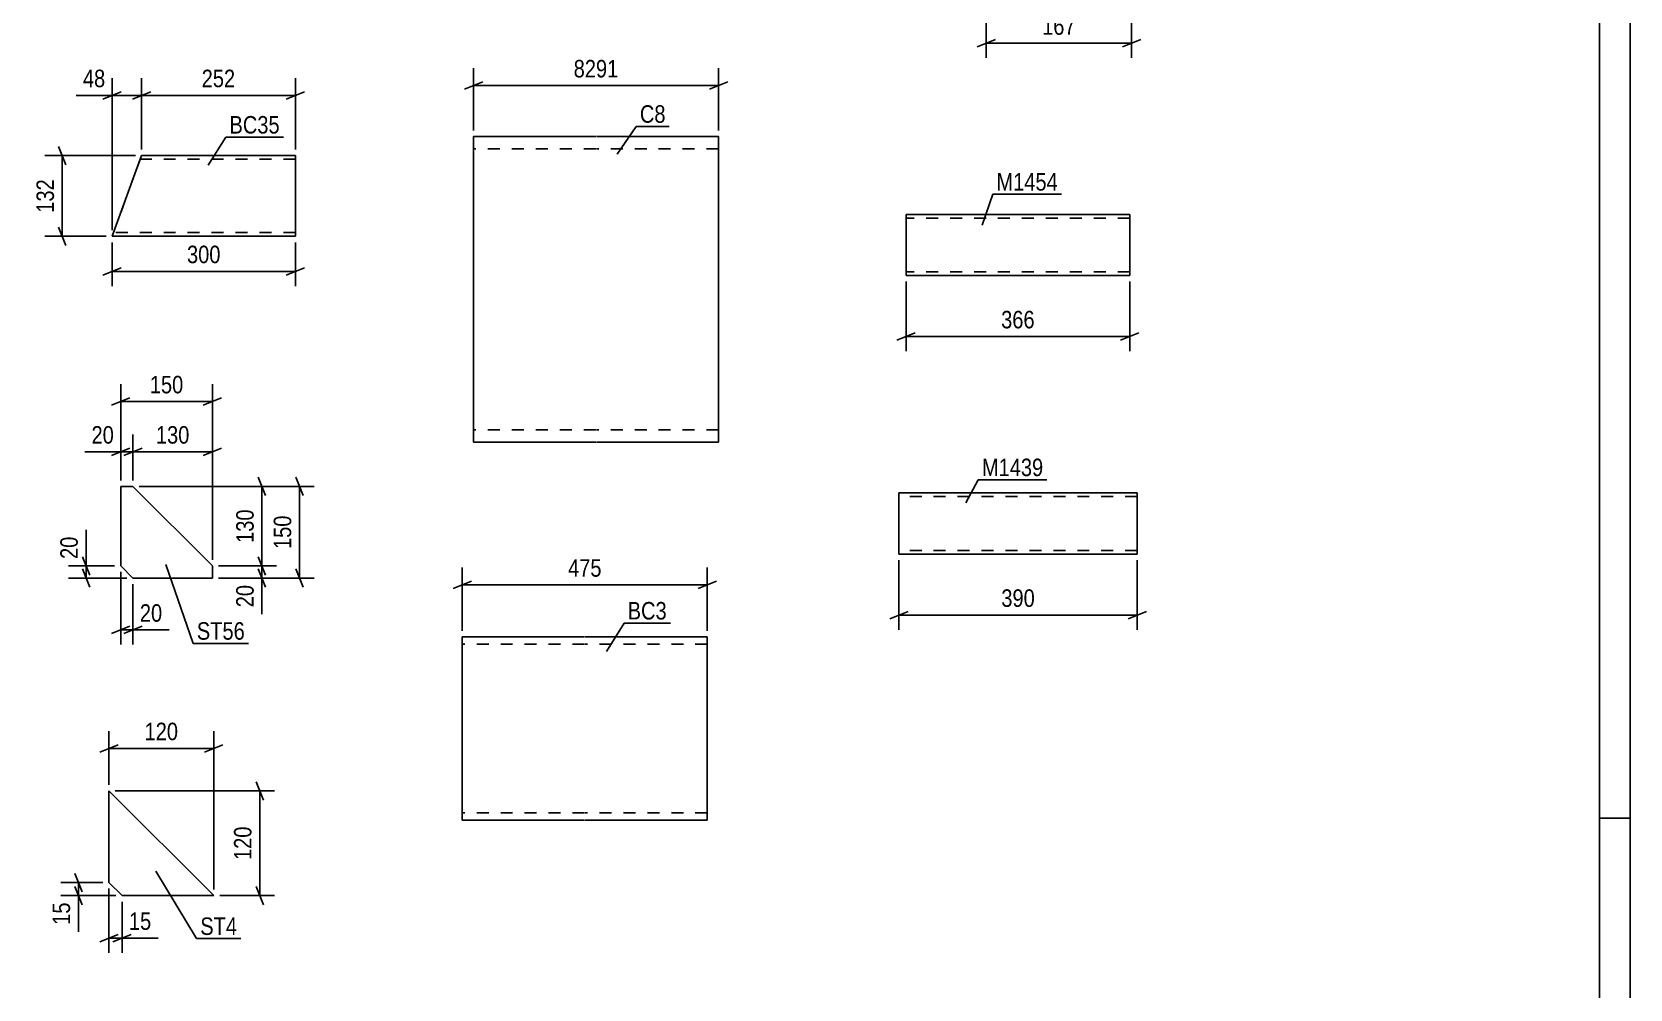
# Model space of a CAD drawing. Header units: millimetres. Extents: x 0 to 841, y 0 to 594.
# Drawn here: x 579.4 to 841, y 270 to 426.7 of the extents above; entities that cross this region are included whole.
import ezdxf

# ---------------------------------------------------------------- set-up
doc = ezdxf.new("R2010")
doc.units = ezdxf.units.MM
doc.linetypes.add('DXK_LINE_DOT2', pattern=[3.9198, 1.9599, -1.9599])
doc.styles.add('Arial Narrow', font='ARIALN.TTF', dxfattribs={"height": 0.2})

# ---------------------------------------------------------------- blocks, each defined once
blk = doc.blocks.new('Unknown-682043673-6781')
at = {"color": 5, "linetype": 'Continuous'}
for p, q in [((841, 0), (841, 594)), ((836, 5), (836, 589)), ((841, 298), (836, 298))]:
    blk.add_line(p, q, dxfattribs=at)
blk = doc.blocks.new('Part-682043673-54047 - 54046')
at = {"color": 2, "linetype": 'Continuous'}
for p, q in [((759.1, 396.82), (722.5, 396.82)), ((722.5, 396.82), (722.5, 386.91)), ((759.1, 388.02), (759.1, 396.82)), ((759.1, 386.82), (759.1, 388.02)), ((722.5, 386.91), (722.5, 386.82)), ((722.5, 386.82), (759.1, 386.82))]:
    blk.add_line(p, q, dxfattribs=at)
at = {"color": 7, "linetype": 'DXK_LINE_DOT2'}
for p, q in [((759.1, 396.22), (722.5, 396.22)), ((759.1, 396.22), (759.1, 396.18)), ((759.1, 396.18), (759.1, 396.22)), ((759.1, 396.08), (759.1, 396.18)), ((759.1, 396.18), (759.1, 396.08)), ((722.5, 387.42), (722.5, 387.47)), ((759.1, 387.42), (722.5, 387.42)), ((759.1, 387.47), (759.1, 387.79)), ((759.1, 387.42), (759.1, 387.47))]:
    blk.add_line(p, q, dxfattribs=at)
blk = doc.blocks.new('Part-682043673-35526 - 35525')
at = {"color": 2, "linetype": 'Continuous'}
for p, q in [((649.86, 327.66), (649.86, 325.26)), ((669.86, 327.66), (649.86, 327.66)), ((689.96, 327.66), (669.96, 327.66)), ((689.96, 325.26), (689.96, 327.66)), ((649.86, 297.66), (649.86, 325.26)), ((689.96, 297.66), (689.96, 325.26)), ((669.86, 297.66), (649.86, 297.66)), ((689.96, 297.66), (669.96, 297.66))]:
    blk.add_line(p, q, dxfattribs=at)
at = {"color": 7, "linetype": 'DXK_LINE_DOT2'}
for p, q in [((689.96, 325.26), (689.96, 327.47)), ((669.86, 326.46), (649.86, 326.46)), ((689.96, 326.46), (669.96, 326.46)), ((649.86, 298.86), (649.86, 298.95)), ((669.86, 298.86), (649.86, 298.86)), ((689.96, 298.86), (669.96, 298.86)), ((689.96, 298.86), (689.96, 298.95))]:
    blk.add_line(p, q, dxfattribs=at)
blk = doc.blocks.new('Part-682043673-39034 - 39033')
at = {"color": 7, "linetype": 'DXK_LINE_DOT2'}
for p, q in [((597.35, 406.44), (592.54, 393.24)), ((597, 405.47), (597.07, 405.66)), ((597.07, 405.66), (597.08, 405.7)), ((597.08, 405.7), (597.11, 405.79)), ((597.11, 405.79), (597.13, 405.84)), ((622.54, 405.84), (597.13, 405.84)), ((622.54, 406.44), (622.54, 406.09)), ((622.54, 393.84), (592.76, 393.84))]:
    blk.add_line(p, q, dxfattribs=at)
at = {"color": 2, "linetype": 'Continuous'}
for p, q in [((597.35, 406.44), (596.91, 405.24)), ((597.35, 406.44), (597.35, 406.44)), ((597.35, 406.44), (622.54, 406.44)), ((622.54, 393.24), (622.54, 406.44)), ((592.54, 393.24), (596.91, 405.24)), ((592.54, 393.24), (622.54, 393.24))]:
    blk.add_line(p, q, dxfattribs=at)
blk = doc.blocks.new('Part-682043673-35601 - 35600')
at = {"color": 2, "linetype": 'Continuous'}
for p, q in [((592.02, 302.45), (592.02, 287.45)), ((609.17, 285.31), (592.02, 302.45)), ((594.17, 285.31), (592.02, 287.45)), ((609.17, 285.31), (594.17, 285.31))]:
    blk.add_line(p, q, dxfattribs=at)
blk = doc.blocks.new('Part-682043673-35679 - 35678')
at = {"color": 2, "linetype": 'Continuous'}
for p, q in [((595.95, 352.29), (593.95, 352.29)), ((593.95, 352.29), (593.95, 339.29)), ((608.95, 339.29), (595.95, 352.29)), ((593.95, 339.29), (595.95, 337.29)), ((608.95, 337.29), (608.95, 339.29)), ((595.95, 337.29), (608.95, 337.29))]:
    blk.add_line(p, q, dxfattribs=at)
blk = doc.blocks.new('Part-682043673-35700 - 35699')
at = {"color": 2, "linetype": 'Continuous'}
for p, q in [((651.7, 409.56), (651.7, 409.56)), ((671.7, 409.56), (651.7, 409.56)), ((651.7, 409.25), (651.7, 409.56)), ((651.7, 409.56), (651.7, 409.25)), ((651.7, 408.39), (651.7, 409.25)), ((651.7, 409.25), (651.7, 408.39)), ((651.7, 407.09), (651.7, 408.39)), ((651.7, 408.39), (651.7, 407.56)), ((691.8, 409.56), (671.8, 409.56)), ((691.8, 409.56), (691.8, 359.56)), ((651.7, 407.56), (651.7, 407.56)), ((651.7, 407.56), (651.7, 407.56)), ((651.7, 407.41), (651.7, 407.56)), ((651.7, 406.97), (651.7, 407.41)), ((651.7, 405.56), (651.7, 407.09)), ((651.7, 406.32), (651.7, 406.97)), ((651.7, 406.32), (651.7, 362.79)), ((651.7, 363.56), (651.7, 405.56)), ((651.7, 362.03), (651.7, 363.56)), ((651.7, 362.14), (651.7, 362.79)), ((651.7, 361.71), (651.7, 362.14)), ((651.7, 360.73), (651.7, 362.03)), ((651.7, 361.56), (651.7, 361.71)), ((651.7, 361.56), (651.7, 361.56)), ((651.7, 361.56), (651.7, 361.56)), ((651.7, 360.73), (651.7, 361.56)), ((651.7, 360.73), (651.7, 359.86)), ((651.7, 359.86), (651.7, 360.73)), ((651.7, 359.86), (651.7, 359.56)), ((651.7, 359.56), (651.7, 359.86)), ((651.7, 359.56), (651.7, 359.56)), ((651.7, 359.56), (651.7, 359.56)), ((671.7, 359.56), (651.7, 359.56)), ((691.8, 359.56), (671.8, 359.56))]:
    blk.add_line(p, q, dxfattribs=at)
at = {"color": 7, "linetype": 'DXK_LINE_DOT2'}
for p, q in [((671.7, 407.56), (651.7, 407.56)), ((651.7, 407.56), (651.7, 407.41)), ((651.7, 407.56), (651.7, 407.09)), ((651.7, 407.41), (651.7, 406.97)), ((651.7, 407.09), (651.7, 362.79)), ((651.7, 406.97), (651.7, 406.32)), ((651.7, 406.32), (651.7, 362.79)), ((691.8, 407.56), (671.8, 407.56)), ((651.7, 362.79), (651.7, 362.14)), ((651.7, 361.71), (651.7, 362.79)), ((651.7, 362.14), (651.7, 361.71)), ((651.7, 361.71), (651.7, 361.56)), ((651.7, 361.56), (651.7, 361.71)), ((671.7, 361.56), (651.7, 361.56)), ((691.8, 361.56), (671.8, 361.56))]:
    blk.add_line(p, q, dxfattribs=at)
blk = doc.blocks.new('Part-682043673-54065 - 54064')
at = {"color": 2, "linetype": 'Continuous'}
for p, q in [((721.33, 351.23), (721.33, 350.03)), ((760.33, 351.23), (721.33, 351.23)), ((760.33, 351.23), (760.33, 351.14)), ((760.33, 351.14), (760.33, 350.03)), ((721.33, 341.97), (721.33, 350.03)), ((760.33, 341.23), (760.33, 350.03)), ((721.33, 341.32), (721.33, 341.97)), ((721.33, 341.23), (721.33, 341.32)), ((760.33, 341.23), (721.33, 341.23))]:
    blk.add_line(p, q, dxfattribs=at)
at = {"color": 7, "linetype": 'DXK_LINE_DOT2'}
for p, q in [((760.33, 350.63), (721.33, 350.63)), ((760.33, 351.23), (760.33, 351.23)), ((760.33, 350.03), (760.33, 350.88)), ((721.33, 341.97), (721.33, 341.58)), ((721.33, 341.83), (721.33, 341.87)), ((760.33, 341.83), (721.33, 341.83)), ((721.33, 341.23), (721.33, 341.23)), ((760.33, 341.83), (760.33, 341.87))]:
    blk.add_line(p, q, dxfattribs=at)
blk = doc.blocks.new('StraightDimension-682043673-54183 - 54046')
at = {"color": 7, "linetype": 'Continuous'}
for p, q in [((722.5, 385.82), (722.5, 374.42)), ((759.1, 385.82), (759.1, 374.42)), ((724, 377.42), (721, 376.22)), ((722.5, 376.82), (759.1, 376.82)), ((757.6, 376.22), (760.6, 377.42))]:
    blk.add_line(p, q, dxfattribs=at)
at = {"color": 0}
blk.add_wipeout([(744.14, 377.57), (744.14, 381.77), (737.46, 381.77), (737.46, 377.57)], dxfattribs=at)
at = {"color": 3, "style": 'Arial Narrow'}
blk.add_text('366', height=2.863, dxfattribs=at).set_placement((738.06, 378.17))
blk = doc.blocks.new('StraightDimension-682043673-35851 - 35525')
at = {"color": 7, "linetype": 'Continuous'}
for p, q in [((649.86, 328.66), (649.86, 339.01)), ((689.96, 328.66), (689.96, 339.01)), ((651.36, 336.76), (648.36, 335.56)), ((649.86, 336.16), (689.96, 336.16)), ((688.46, 335.56), (691.46, 336.76))]:
    blk.add_line(p, q, dxfattribs=at)
at = {"color": 0}
blk.add_wipeout([(673.25, 336.91), (673.25, 341.11), (666.57, 341.11), (666.57, 336.91)], dxfattribs=at)
at = {"color": 3, "style": 'Arial Narrow'}
blk.add_text('475', height=2.863, dxfattribs=at).set_placement((667.17, 337.51))
blk = doc.blocks.new('StraightDimension-682043673-40771 - 39033')
at = {"color": 7, "linetype": 'Continuous'}
for p, q in [((596.35, 406.44), (581.52, 406.44)), ((584.97, 404.94), (583.77, 407.94)), ((584.37, 393.24), (584.37, 406.44)), ((591.54, 393.24), (581.52, 393.24)), ((583.77, 394.74), (584.97, 391.74))]:
    blk.add_line(p, q, dxfattribs=at)
at = {"color": 0}
blk.add_wipeout([(583.62, 403.18), (579.42, 403.18), (579.42, 396.5), (583.62, 396.5)], dxfattribs=at)
at = {"color": 3, "style": 'Arial Narrow'}
blk.add_text('132', height=2.863, rotation=90.0002, dxfattribs=at).set_placement((583.02, 397.1))
blk = doc.blocks.new('StraightDimension-682043673-40706 - 39033')
at = {"color": 7, "linetype": 'Continuous'}
for p, q in [((592.54, 392.24), (592.54, 385.09)), ((622.54, 392.24), (622.54, 385.09)), ((594.04, 388.09), (591.04, 386.89)), ((592.54, 387.49), (622.54, 387.49)), ((621.04, 386.89), (624.04, 388.09))]:
    blk.add_line(p, q, dxfattribs=at)
at = {"color": 0}
blk.add_wipeout([(610.89, 388.24), (610.89, 392.44), (604.2, 392.44), (604.2, 388.24)], dxfattribs=at)
at = {"color": 3, "style": 'Arial Narrow'}
blk.add_text('300', height=2.863, dxfattribs=at).set_placement((604.8, 388.84))
blk = doc.blocks.new('StraightDimension-682043673-40717 - 39033')
at = {"color": 7, "linetype": 'Continuous'}
for p, q in [((597.35, 407.44), (597.35, 419.15)), ((622.54, 407.44), (622.54, 419.15)), ((598.85, 416.9), (595.85, 415.7)), ((597.35, 416.3), (622.54, 416.3)), ((621.04, 415.7), (624.04, 416.9))]:
    blk.add_line(p, q, dxfattribs=at)
at = {"color": 0}
blk.add_wipeout([(613.29, 417.05), (613.29, 421.25), (606.6, 421.25), (606.6, 417.05)], dxfattribs=at)
at = {"color": 3, "style": 'Arial Narrow'}
blk.add_text('252', height=2.863, dxfattribs=at).set_placement((607.2, 417.65))
blk = doc.blocks.new('StraightDimension-682043673-40718 - 39033')
at = {"color": 7, "linetype": 'Continuous'}
for p, q in [((592.54, 394.24), (592.54, 419.15)), ((597.35, 407.44), (597.35, 419.15)), ((591.04, 415.7), (594.04, 416.9)), ((592.54, 416.3), (597.35, 416.3)), ((598.85, 416.9), (595.85, 415.7))]:
    blk.add_line(p, q, dxfattribs=at)
at = {"color": 0}
blk.add_wipeout([(592.02, 417.05), (592.02, 421.25), (587.16, 421.25), (587.16, 417.05)], dxfattribs=at)
at = {"color": 7, "linetype": 'Continuous'}
blk.add_line((592.54, 416.3), (586.64, 416.3), dxfattribs=at)
blk.add_line((592.54, 416.3), (586.64, 416.3), dxfattribs=at)
at = {"color": 3, "style": 'Arial Narrow'}
blk.add_text('48', height=2.863, dxfattribs=at).set_placement((587.76, 417.65))
blk = doc.blocks.new('StraightDimension-682043673-36100 - 35600')
at = {"color": 7, "linetype": 'Continuous'}
for p, q in [((617.3, 300.95), (616.1, 303.95)), ((593.02, 302.45), (619.1, 302.45)), ((616.7, 285.31), (616.7, 302.45)), ((610.17, 285.31), (619.1, 285.31)), ((616.1, 286.81), (617.3, 283.81))]:
    blk.add_line(p, q, dxfattribs=at)
at = {"color": 0}
blk.add_wipeout([(615.95, 297.22), (611.75, 297.22), (611.75, 290.54), (615.95, 290.54)], dxfattribs=at)
at = {"color": 3, "style": 'Arial Narrow'}
blk.add_text('120', height=2.863, rotation=90.0002, dxfattribs=at).set_placement((615.35, 291.14))
blk = doc.blocks.new('StraightDimension-682043673-36092 - 35600')
at = {"color": 7, "linetype": 'Continuous'}
for p, q in [((592.02, 303.45), (592.02, 312.25)), ((609.17, 286.31), (609.17, 312.25)), ((593.52, 310), (590.52, 308.8)), ((592.02, 309.4), (609.17, 309.4)), ((607.67, 308.8), (610.67, 310))]:
    blk.add_line(p, q, dxfattribs=at)
at = {"color": 0}
blk.add_wipeout([(603.94, 310.15), (603.94, 314.35), (597.25, 314.35), (597.25, 310.15)], dxfattribs=at)
at = {"color": 3, "style": 'Arial Narrow'}
blk.add_text('120', height=2.863, dxfattribs=at).set_placement((597.85, 310.75))
blk = doc.blocks.new('StraightDimension-682043673-36088 - 35600')
at = {"color": 7, "linetype": 'Continuous'}
for p, q in [((592.02, 286.45), (592.02, 275.95)), ((594.17, 284.31), (594.17, 275.95)), ((590.52, 277.75), (593.52, 278.95)), ((592.02, 278.35), (594.17, 278.35)), ((595.67, 278.95), (592.67, 277.75))]:
    blk.add_line(p, q, dxfattribs=at)
at = {"color": 0}
blk.add_wipeout([(599.55, 279.1), (599.55, 283.3), (594.69, 283.3), (594.69, 279.1)], dxfattribs=at)
at = {"color": 7, "linetype": 'Continuous'}
blk.add_line((594.17, 278.35), (600.07, 278.35), dxfattribs=at)
blk.add_line((594.17, 278.35), (600.07, 278.35), dxfattribs=at)
at = {"color": 3, "style": 'Arial Narrow'}
blk.add_text('15', height=2.863, dxfattribs=at).set_placement((595.29, 279.7))
blk = doc.blocks.new('StraightDimension-682043673-36096 - 35600')
at = {"color": 7, "linetype": 'Continuous'}
for p, q in [((586.41, 288.95), (587.61, 285.95)), ((591.02, 287.45), (584.16, 287.45)), ((593.17, 285.31), (584.16, 285.31)), ((587.61, 283.81), (586.41, 286.81)), ((587.01, 285.31), (587.01, 287.45))]:
    blk.add_line(p, q, dxfattribs=at)
at = {"color": 0}
blk.add_wipeout([(586.26, 284.78), (582.06, 284.78), (582.06, 279.93), (586.26, 279.93)], dxfattribs=at)
at = {"color": 7, "linetype": 'Continuous'}
blk.add_line((587.01, 285.31), (587.01, 279.4), dxfattribs=at)
blk.add_line((587.01, 285.31), (587.01, 279.4), dxfattribs=at)
at = {"color": 3, "style": 'Arial Narrow'}
blk.add_text('15', height=2.863, rotation=90.0002, dxfattribs=at).set_placement((585.66, 280.53))
blk = doc.blocks.new('StraightDimension-682043673-36178 - 35670')
at = {"color": 7, "linetype": 'Continuous'}
for p, q in [((735.62, 431.61), (735.62, 422.47)), ((759.41, 431.61), (759.41, 422.47)), ((737.12, 425.47), (734.12, 424.27)), ((735.62, 424.87), (759.41, 424.87)), ((757.91, 424.27), (760.91, 425.47))]:
    blk.add_line(p, q, dxfattribs=at)
at = {"color": 0}
blk.add_wipeout([(750.86, 425.62), (750.86, 429.82), (744.17, 429.82), (744.17, 425.62)], dxfattribs=at)
at = {"color": 3, "style": 'Arial Narrow'}
blk.add_text('167', height=2.863, dxfattribs=at).set_placement((744.77, 426.22))
blk = doc.blocks.new('StraightDimension-682043673-38883 - 35678')
at = {"color": 7, "linetype": 'Continuous'}
for p, q in [((623.8, 350.79), (622.6, 353.79)), ((596.95, 352.29), (625.6, 352.29)), ((623.2, 337.29), (623.2, 352.29)), ((622.6, 338.79), (623.8, 335.79)), ((609.95, 337.29), (625.6, 337.29))]:
    blk.add_line(p, q, dxfattribs=at)
at = {"color": 0}
blk.add_wipeout([(622.45, 348.13), (618.25, 348.13), (618.25, 341.45), (622.45, 341.45)], dxfattribs=at)
at = {"color": 3, "style": 'Arial Narrow'}
blk.add_text('150', height=2.863, rotation=90.0002, dxfattribs=at).set_placement((621.85, 342.05))
blk = doc.blocks.new('StraightDimension-682043673-58328 - 35678')
at = {"color": 7, "linetype": 'Continuous'}
for p, q in [((597.45, 358.55), (594.45, 357.35)), ((595.95, 353.29), (595.95, 360.8)), ((607.45, 357.35), (610.45, 358.55)), ((608.95, 340.29), (608.95, 360.8)), ((595.95, 357.95), (608.95, 357.95))]:
    blk.add_line(p, q, dxfattribs=at)
at = {"color": 0}
blk.add_wipeout([(605.8, 358.7), (605.8, 362.9), (599.11, 362.9), (599.11, 358.7)], dxfattribs=at)
at = {"color": 3, "style": 'Arial Narrow'}
blk.add_text('130', height=2.863, dxfattribs=at).set_placement((599.71, 359.3))
blk = doc.blocks.new('StraightDimension-682043673-36182 - 35678')
at = {"color": 7, "linetype": 'Continuous'}
for p, q in [((593.95, 338.29), (593.95, 326.39)), ((595.95, 336.29), (595.95, 326.39)), ((592.45, 328.19), (595.45, 329.39)), ((593.95, 328.79), (595.95, 328.79)), ((597.45, 329.39), (594.45, 328.19))]:
    blk.add_line(p, q, dxfattribs=at)
at = {"color": 0}
blk.add_wipeout([(601.33, 329.54), (601.33, 333.74), (596.48, 333.74), (596.48, 329.54)], dxfattribs=at)
at = {"color": 7, "linetype": 'Continuous'}
blk.add_line((595.95, 328.79), (601.86, 328.79), dxfattribs=at)
blk.add_line((595.95, 328.79), (601.86, 328.79), dxfattribs=at)
at = {"color": 3, "style": 'Arial Narrow'}
blk.add_text('20', height=2.863, dxfattribs=at).set_placement((597.08, 330.14))
blk = doc.blocks.new('StraightDimension-682043673-36194 - 35678')
at = {"color": 7, "linetype": 'Continuous'}
for p, q in [((587.67, 340.79), (588.87, 337.79)), ((592.95, 339.29), (585.42, 339.29)), ((588.87, 335.79), (587.67, 338.79)), ((588.27, 337.29), (588.27, 339.29)), ((594.95, 337.29), (585.42, 337.29))]:
    blk.add_line(p, q, dxfattribs=at)
at = {"color": 0}
blk.add_wipeout([(587.52, 344.67), (583.32, 344.67), (583.32, 339.82), (587.52, 339.82)], dxfattribs=at)
at = {"color": 7, "linetype": 'Continuous'}
blk.add_line((588.27, 339.29), (588.27, 345.2), dxfattribs=at)
blk.add_line((588.27, 339.29), (588.27, 345.2), dxfattribs=at)
at = {"color": 3, "style": 'Arial Narrow'}
blk.add_text('20', height=2.863, rotation=90.0002, dxfattribs=at).set_placement((586.92, 340.42))
blk = doc.blocks.new('StraightDimension-682043673-38813 - 35678')
at = {"color": 7, "linetype": 'Continuous'}
for p, q in [((617.66, 350.79), (616.46, 353.79)), ((596.95, 352.29), (619.46, 352.29)), ((617.06, 339.29), (617.06, 352.29)), ((616.46, 340.79), (617.66, 337.79)), ((609.95, 339.29), (619.46, 339.29))]:
    blk.add_line(p, q, dxfattribs=at)
at = {"color": 0}
blk.add_wipeout([(616.31, 349.13), (612.11, 349.13), (612.11, 342.45), (616.31, 342.45)], dxfattribs=at)
at = {"color": 3, "style": 'Arial Narrow'}
blk.add_text('130', height=2.863, rotation=90.0002, dxfattribs=at).set_placement((615.71, 343.05))
blk = doc.blocks.new('StraightDimension-682043673-38814 - 35678')
at = {"color": 7, "linetype": 'Continuous'}
for p, q in [((616.46, 340.79), (617.66, 337.79)), ((609.95, 339.29), (619.46, 339.29)), ((617.66, 335.79), (616.46, 338.79)), ((617.06, 337.29), (617.06, 339.29)), ((609.95, 337.29), (619.46, 337.29))]:
    blk.add_line(p, q, dxfattribs=at)
at = {"color": 0}
blk.add_wipeout([(616.31, 336.77), (612.11, 336.77), (612.11, 331.91), (616.31, 331.91)], dxfattribs=at)
at = {"color": 7, "linetype": 'Continuous'}
blk.add_line((617.06, 337.29), (617.06, 331.39), dxfattribs=at)
blk.add_line((617.06, 337.29), (617.06, 331.39), dxfattribs=at)
at = {"color": 3, "style": 'Arial Narrow'}
blk.add_text('20', height=2.863, rotation=90.0002, dxfattribs=at).set_placement((615.71, 332.51))
blk = doc.blocks.new('StraightDimension-682043673-58329 - 35678')
at = {"color": 7, "linetype": 'Continuous'}
for p, q in [((592.45, 357.35), (595.45, 358.55)), ((593.95, 353.29), (593.95, 360.8)), ((597.45, 358.55), (594.45, 357.35)), ((595.95, 353.29), (595.95, 360.8)), ((593.95, 357.95), (595.95, 357.95))]:
    blk.add_line(p, q, dxfattribs=at)
at = {"color": 0}
blk.add_wipeout([(593.43, 358.7), (593.43, 362.9), (588.57, 362.9), (588.57, 358.7)], dxfattribs=at)
at = {"color": 7, "linetype": 'Continuous'}
blk.add_line((593.95, 357.95), (588.05, 357.95), dxfattribs=at)
blk.add_line((593.95, 357.95), (588.05, 357.95), dxfattribs=at)
at = {"color": 3, "style": 'Arial Narrow'}
blk.add_text('20', height=2.863, dxfattribs=at).set_placement((589.17, 359.3))
blk = doc.blocks.new('StraightDimension-682043673-58366 - 35678')
at = {"color": 7, "linetype": 'Continuous'}
for p, q in [((593.95, 353.29), (593.95, 369.03)), ((608.95, 340.29), (608.95, 369.03)), ((595.45, 366.78), (592.45, 365.58)), ((607.45, 365.58), (610.45, 366.78)), ((593.95, 366.18), (608.95, 366.18))]:
    blk.add_line(p, q, dxfattribs=at)
at = {"color": 0}
blk.add_wipeout([(604.8, 366.93), (604.8, 371.13), (598.11, 371.13), (598.11, 366.93)], dxfattribs=at)
at = {"color": 3, "style": 'Arial Narrow'}
blk.add_text('150', height=2.863, dxfattribs=at).set_placement((598.71, 367.53))
blk = doc.blocks.new('StraightDimension-682043673-36214 - 35699')
at = {"color": 7, "linetype": 'Continuous'}
for p, q in [((651.7, 410.56), (651.7, 420.75)), ((691.8, 410.56), (691.8, 420.75)), ((653.2, 418.5), (650.2, 417.3)), ((651.7, 417.9), (691.8, 417.9)), ((690.3, 417.3), (693.3, 418.5))]:
    blk.add_line(p, q, dxfattribs=at)
at = {"color": 0}
blk.add_wipeout([(676, 418.65), (676, 422.85), (667.49, 422.85), (667.49, 418.65)], dxfattribs=at)
at = {"color": 3, "style": 'Arial Narrow'}
blk.add_text('8291', height=2.863, dxfattribs=at).set_placement((668.09, 419.25))
blk = doc.blocks.new('StraightDimension-682043673-54223 - 54064')
at = {"color": 7, "linetype": 'Continuous'}
for p, q in [((721.33, 340.23), (721.33, 328.83)), ((760.33, 340.23), (760.33, 328.83)), ((722.83, 331.83), (719.83, 330.63)), ((721.33, 331.23), (760.33, 331.23)), ((758.83, 330.63), (761.83, 331.83))]:
    blk.add_line(p, q, dxfattribs=at)
at = {"color": 0}
blk.add_wipeout([(744.17, 331.98), (744.17, 336.18), (737.49, 336.18), (737.49, 331.98)], dxfattribs=at)
at = {"color": 3, "style": 'Arial Narrow'}
blk.add_text('390', height=2.863, dxfattribs=at).set_placement((738.09, 332.58))
blk = doc.blocks.new('Mark-682043673-54270 - 54046')
at = {"color": 0}
blk.add_wipeout([(747.34, 400.72), (747.34, 403.72), (737.29, 403.72), (737.29, 400.72)], dxfattribs=at)
blk.add_wipeout([(747.34, 400.72), (747.34, 403.72), (737.29, 403.72), (737.29, 400.72)], dxfattribs=at)
at = {"color": 30, "linetype": 'Continuous'}
for p, q in [((734.94, 395.04), (736.69, 400.12)), ((736.69, 400.12), (747.94, 400.12))]:
    blk.add_line(p, q, dxfattribs=at)
at = {"color": 3, "style": 'Arial Narrow'}
blk.add_text('M1454', height=2.863, dxfattribs=at).set_placement((737.29, 400.72))
blk = doc.blocks.new('Mark-682043673-36374 - 35525')
at = {"color": 0}
blk.add_wipeout([(683.32, 330.51), (683.32, 333.51), (676.93, 333.51), (676.93, 330.51)], dxfattribs=at)
blk.add_wipeout([(683.32, 330.51), (683.32, 333.51), (676.93, 333.51), (676.93, 330.51)], dxfattribs=at)
at = {"color": 30, "linetype": 'Continuous'}
for p, q in [((673.47, 325.26), (676.33, 329.91)), ((676.33, 329.91), (683.92, 329.91))]:
    blk.add_line(p, q, dxfattribs=at)
at = {"color": 3, "style": 'Arial Narrow'}
blk.add_text('BC3', height=2.863, dxfattribs=at).set_placement((676.93, 330.51))
blk = doc.blocks.new('Mark-682043673-40795 - 39033')
at = {"color": 0}
blk.add_wipeout([(619.97, 410.06), (619.97, 413.06), (611.75, 413.06), (611.75, 410.06)], dxfattribs=at)
blk.add_wipeout([(619.97, 410.06), (619.97, 413.06), (611.75, 413.06), (611.75, 410.06)], dxfattribs=at)
at = {"color": 30, "linetype": 'Continuous'}
for p, q in [((608.27, 404.91), (611.15, 409.46)), ((611.15, 409.46), (620.57, 409.46))]:
    blk.add_line(p, q, dxfattribs=at)
at = {"color": 3, "style": 'Arial Narrow'}
blk.add_text('BC35', height=2.863, dxfattribs=at).set_placement((611.75, 410.06))
blk = doc.blocks.new('Mark-682043673-36407 - 35600')
at = {"color": 0}
blk.add_wipeout([(612.99, 278.87), (612.99, 281.87), (606.97, 281.87), (606.97, 278.87)], dxfattribs=at)
blk.add_wipeout([(612.99, 278.87), (612.99, 281.87), (606.97, 281.87), (606.97, 278.87)], dxfattribs=at)
at = {"color": 30, "linetype": 'Continuous'}
for p, q in [((599.69, 289.29), (606.37, 278.27)), ((606.37, 278.27), (613.59, 278.27))]:
    blk.add_line(p, q, dxfattribs=at)
at = {"color": 3, "style": 'Arial Narrow'}
blk.add_text('ST4', height=2.863, dxfattribs=at).set_placement((606.97, 278.87))
blk = doc.blocks.new('Mark-682043673-36426 - 35678')
at = {"color": 0}
blk.add_wipeout([(614.27, 327.2), (614.27, 330.2), (606.41, 330.2), (606.41, 327.2)], dxfattribs=at)
blk.add_wipeout([(614.27, 327.2), (614.27, 330.2), (606.41, 330.2), (606.41, 327.2)], dxfattribs=at)
at = {"color": 30, "linetype": 'Continuous'}
for p, q in [((601.33, 339.53), (605.81, 326.6)), ((605.81, 326.6), (614.87, 326.6))]:
    blk.add_line(p, q, dxfattribs=at)
at = {"color": 3, "style": 'Arial Narrow'}
blk.add_text('ST56', height=2.863, dxfattribs=at).set_placement((606.41, 327.2))
blk = doc.blocks.new('Mark-682043673-36432 - 35699')
at = {"color": 0}
blk.add_wipeout([(683.13, 411.83), (683.13, 414.83), (678.93, 414.83), (678.93, 411.83)], dxfattribs=at)
blk.add_wipeout([(683.13, 411.83), (683.13, 414.83), (678.93, 414.83), (678.93, 411.83)], dxfattribs=at)
at = {"color": 30, "linetype": 'Continuous'}
for p, q in [((675.23, 406.67), (678.33, 411.23)), ((678.33, 411.23), (683.73, 411.23))]:
    blk.add_line(p, q, dxfattribs=at)
at = {"color": 3, "style": 'Arial Narrow'}
blk.add_text('C8', height=2.863, dxfattribs=at).set_placement((678.93, 411.83))
blk = doc.blocks.new('Mark-682043673-54278 - 54064')
at = {"color": 0}
blk.add_wipeout([(744.96, 353.98), (744.96, 356.98), (734.91, 356.98), (734.91, 353.98)], dxfattribs=at)
blk.add_wipeout([(744.96, 353.98), (744.96, 356.98), (734.91, 356.98), (734.91, 353.98)], dxfattribs=at)
at = {"color": 30, "linetype": 'Continuous'}
for p, q in [((732.27, 349.61), (734.31, 353.38)), ((734.31, 353.38), (745.56, 353.38))]:
    blk.add_line(p, q, dxfattribs=at)
at = {"color": 3, "style": 'Arial Narrow'}
blk.add_text('M1439', height=2.863, dxfattribs=at).set_placement((734.91, 353.98))

msp = doc.modelspace()

# ---------------------------------------------------------------- block references
for name in ['Unknown-682043673-6781', 'Part-682043673-35700 - 35699', 'Part-682043673-39034 - 39033', 'Part-682043673-54047 - 54046', 'Part-682043673-35679 - 35678', 'Part-682043673-54065 - 54064', 'Part-682043673-35526 - 35525', 'Part-682043673-35601 - 35600']:
    msp.add_blockref(name, (0, 0))

# ---------------------------------------------------------------- next in the draw order: block references
for name in ['StraightDimension-682043673-36178 - 35670', 'StraightDimension-682043673-36214 - 35699', 'StraightDimension-682043673-40771 - 39033', 'Mark-682043673-54270 - 54046', 'StraightDimension-682043673-54183 - 54046', 'Mark-682043673-54278 - 54064', 'StraightDimension-682043673-38883 - 35678', 'StraightDimension-682043673-35851 - 35525', 'StraightDimension-682043673-54223 - 54064', 'StraightDimension-682043673-36100 - 35600']:
    msp.add_blockref(name, (0, 0))

# ---------------------------------------------------------------- next in the draw order: block references
for name in ['StraightDimension-682043673-40717 - 39033', 'Mark-682043673-36432 - 35699', 'StraightDimension-682043673-40706 - 39033', 'StraightDimension-682043673-58328 - 35678', 'StraightDimension-682043673-36182 - 35678', 'Mark-682043673-36374 - 35525', 'StraightDimension-682043673-36092 - 35600']:
    msp.add_blockref(name, (0, 0))

# ---------------------------------------------------------------- next in the draw order: block references
for name in ['StraightDimension-682043673-40718 - 39033', 'Mark-682043673-40795 - 39033', 'StraightDimension-682043673-38813 - 35678', 'StraightDimension-682043673-36194 - 35678', 'StraightDimension-682043673-36088 - 35600']:
    msp.add_blockref(name, (0, 0))

# ---------------------------------------------------------------- next in the draw order: block references
for name in ['StraightDimension-682043673-58329 - 35678', 'StraightDimension-682043673-38814 - 35678', 'StraightDimension-682043673-36096 - 35600', 'Mark-682043673-36407 - 35600']:
    msp.add_blockref(name, (0, 0))

# ---------------------------------------------------------------- next in the draw order: block references
msp.add_blockref('StraightDimension-682043673-58366 - 35678', (0, 0))

# ---------------------------------------------------------------- next in the draw order: block references
msp.add_blockref('Mark-682043673-36426 - 35678', (0, 0))

doc.saveas('drawing.dxf')
